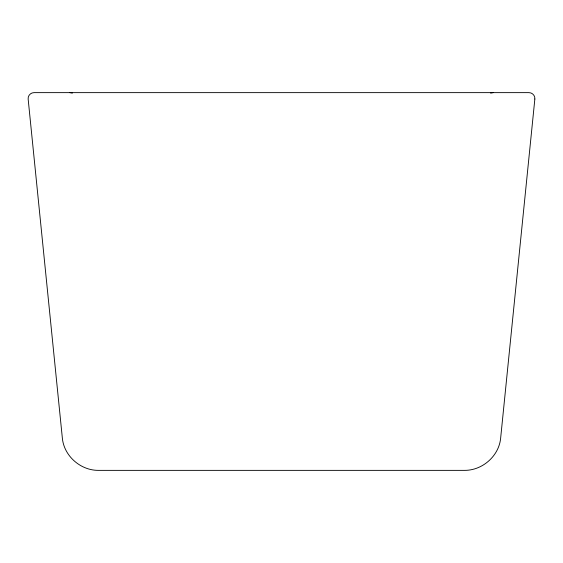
<?xml version="1.0" encoding="UTF-8"?>
<svg xmlns="http://www.w3.org/2000/svg" width="563" height="563" viewBox="0 0 563 563"><rect width="100%" height="100%" fill="white"/><g stroke="black" fill="none" stroke-linecap="round" stroke-linejoin="round"><path stroke-width="0.84" d="M490.626 93.12L493.16 92.635M69.84 92.635L72.374 93.12M534.85 99.004L500.606 438.535C498.755 456.136 482.428 470.351 464.827 470.365L98.173 470.365C80.572 470.351 64.245 456.136 62.394 438.535L28.15 99.004C27.826 95.611 30.641 92.635 34.019 92.635L528.981 92.635C532.359 92.635 535.174 95.611 534.85 99.004"/></g></svg>
